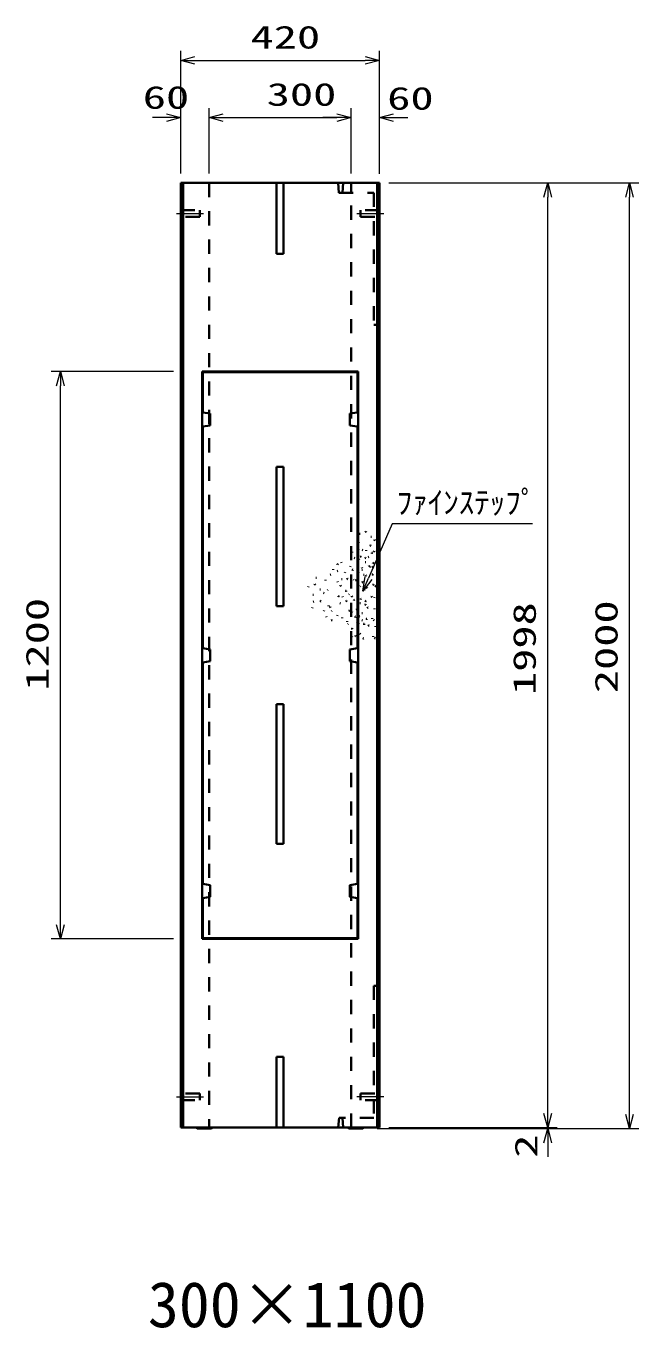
# Model space of a CAD drawing. Units: millimetres on the paper. Extents: x 20 to 1011, y 20 to 614.
# Drawn here: x 174.2 to 238.9, y 313.9 to 451.6 of the extents above; entities that cross this region are included whole.
import ezdxf
from ezdxf.enums import TextEntityAlignment as Align

# ---------------------------------------------------------------- set-up
doc = ezdxf.new("R2010")
doc.units = ezdxf.units.MM
doc.linetypes.add('CHAIN', pattern=[18.5, 12, -1.5, 3.5, -1.5])
doc.linetypes.add('USER1', pattern=[3, 1.5, -1.5])
for name, color, linetype, lineweight in [('D-BMK（構造物基準線）', 2, 'CHAIN', 18), ('D-STR-DIM（寸法）', 7, 'Continuous', 13), ('D-STR-HTXT（旗上げ）', 7, 'Continuous', 13), ('D-STR（構造物）', 1, 'Continuous', 35), ('D-TTL-LINE（区切線）', 7, 'Continuous', 35)]:
    doc.layers.add(name, color=color, linetype=linetype, lineweight=lineweight)
doc.styles.add('ＭＳ ゴシック', font='')
doc.styles.get('ＭＳ ゴシック').set_extended_font_data('MS Gothic')

# ---------------------------------------------------------------- blocks, each defined once
blk = doc.blocks.new('_Open30@@SfigorgFlag@@4')
at = {"color": 7, "linetype": 'Continuous', "lineweight": 13}
for p, q in [((-1, 0.2679), (0, 0)), ((0, 0), (-1, -0.2679)), ((0, 0), (-1, 0))]:
    blk.add_line(p, q, dxfattribs=at)

msp = doc.modelspace()

# ---------------------------------------------------------------- linework, layer by layer
at = {"layer": 'D-BMK（構造物基準線）'}
for p, q in [((190.043, 431.738), (192.892, 431.738)), ((209.118, 431.738), (211.967, 431.738)), ((190.043, 338.338), (192.892, 338.338)), ((211.967, 338.338), (209.118, 338.338))]:
    msp.add_line(p, q, dxfattribs=at)
at = {"layer": 'D-STR-DIM（寸法）'}
for p, q in [((190.505, 442.885), (190.505, 448.935)), ((211.505, 442.915), (211.505, 448.935)), ((192.005, 447.935), (210.005, 447.935)), ((190.505, 435.988), (190.505, 442.885)), ((193.505, 435.988), (193.505, 442.885)), ((193.505, 436.04), (193.505, 442.885)), ((208.505, 435.988), (208.505, 442.885)), ((208.505, 435.988), (208.505, 442.885)), ((211.505, 435.958), (211.505, 442.885)), ((189.005, 441.885), (187.505, 441.885)), ((195.005, 441.885), (207.005, 441.885)), ((195.005, 441.885), (196.505, 441.885)), ((207.005, 441.885), (205.505, 441.885)), ((213.005, 441.885), (214.505, 441.885)), ((212.505, 434.988), (230.294, 434.988)), ((228.857, 434.988), (238.934, 434.988)), ((229.294, 336.588), (229.294, 433.488)), ((237.934, 336.488), (237.934, 433.488)), ((189.755, 415.038), (176.791, 415.038)), ((177.791, 356.538), (177.791, 413.538)), ((189.755, 355.038), (176.791, 355.038)), ((229.294, 336.588), (229.294, 338.088)), ((211.255, 334.988), (230.294, 334.988)), ((212.505, 335.088), (230.294, 335.088)), ((212.505, 335.088), (230.294, 335.088)), ((227.857, 334.988), (238.934, 334.988)), ((229.294, 333.488), (229.294, 331.988))]:
    msp.add_line(p, q, dxfattribs=at)
at = {"layer": 'D-STR-HTXT（旗上げ）'}
for p, q in [((212.848, 398.947), (210.349, 393.196)), ((227.678, 398.947), (212.848, 398.947))]:
    msp.add_line(p, q, dxfattribs=at)
at = {"layer": 'D-STR（構造物）'}
for p, q in [((211.505, 434.988), (190.505, 434.988)), ((190.505, 434.988), (190.505, 335.088)), ((190.755, 335.088), (190.755, 434.988)), ((200.63, 434.988), (200.63, 427.488)), ((201.38, 427.488), (201.38, 434.988)), ((211.255, 434.988), (211.255, 335.088)), ((211.505, 335.088), (211.505, 434.988)), ((200.63, 427.488), (201.38, 427.488)), ((209.255, 415.038), (192.755, 415.038)), ((192.755, 415.038), (192.755, 355.038)), ((192.83, 410.713), (192.83, 414.963)), ((192.83, 414.963), (209.18, 414.963)), ((209.18, 414.963), (209.18, 410.713)), ((209.255, 415.038), (209.255, 355.038)), ((193.63, 410.588), (192.83, 410.713)), ((193.63, 409.338), (193.63, 410.588)), ((209.18, 410.713), (208.38, 410.588)), ((208.38, 410.588), (208.38, 409.338)), ((192.83, 409.213), (193.63, 409.338)), ((192.83, 385.788), (192.83, 409.213)), ((208.38, 409.338), (209.18, 409.213)), ((209.18, 409.213), (209.18, 385.788)), ((200.63, 404.963), (200.63, 390.213)), ((201.38, 404.963), (200.63, 404.963)), ((201.38, 404.963), (201.38, 390.213)), ((209.387, 397.891), (209.46, 397.871)), ((210.013, 398.066), (210.07, 398.114)), ((210.07, 398.114), (210.119, 398.057)), ((209.273, 397.036), (209.326, 396.983)), ((209.326, 396.983), (209.379, 397.036)), ((210.572, 396.628), (210.5, 396.608)), ((210.553, 396.7), (210.572, 396.628)), ((210.588, 397.56), (210.663, 397.56)), ((210.936, 397.175), (210.989, 397.228)), ((210.989, 397.228), (211.042, 397.175)), ((208.619, 395.9), (208.613, 395.975)), ((208.907, 395.302), (208.837, 395.328)), ((209.366, 396.314), (209.302, 396.276)), ((209.32, 395.186), (209.352, 395.118)), ((209.537, 395.491), (209.475, 395.448)), ((209.537, 395.491), (209.58, 395.429)), ((209.753, 396.164), (209.679, 396.177)), ((209.97, 395.314), (210.032, 395.357)), ((210.032, 395.357), (210.075, 395.296)), ((210.092, 396.093), (210.118, 396.163)), ((210.301, 395.417), (210.369, 395.449)), ((210.689, 395.79), (210.702, 395.864)), ((210.702, 395.864), (210.776, 395.851)), ((210.884, 395.99), (210.945, 396.033)), ((210.945, 396.033), (210.988, 395.972)), ((206.601, 394.063), (206.621, 394.135)), ((207.074, 394.645), (207.021, 394.698)), ((207.049, 393.938), (207.114, 393.976)), ((207.074, 394.645), (207.127, 394.698)), ((207.49, 394.822), (207.452, 394.887)), ((207.866, 393.825), (207.84, 393.755)), ((208.455, 394.443), (208.398, 394.395)), ((208.64, 394.107), (208.702, 394.064)), ((208.702, 394.064), (208.659, 394.003)), ((209.647, 394.077), (209.722, 394.077)), ((209.666, 394.248), (209.653, 394.322)), ((210.079, 394.887), (210.004, 394.893)), ((210.423, 394.471), (210.375, 394.528)), ((210.534, 394.413), (210.472, 394.37)), ((210.577, 394.351), (210.534, 394.413)), ((210.825, 394.361), (210.752, 394.374)), ((210.812, 394.287), (210.825, 394.361)), ((210.816, 394.739), (210.854, 394.804)), ((210.854, 394.804), (210.919, 394.766)), ((204.692, 392.542), (204.634, 392.494)), ((204.74, 392.485), (204.692, 392.542)), ((204.849, 393.231), (204.774, 393.238)), ((205.814, 392.941), (205.82, 393.016)), ((206.292, 393.556), (206.367, 393.562)), ((207.068, 392.848), (207.099, 392.78)), ((207.343, 392.351), (207.4, 392.399)), ((207.4, 392.399), (207.448, 392.342)), ((207.557, 393.089), (207.482, 393.095)), ((208.117, 393.111), (208.049, 393.079)), ((208.117, 393.111), (208.085, 393.179)), ((208.804, 393.005), (208.756, 393.063)), ((209.056, 392.966), (208.992, 392.929)), ((209.019, 393.031), (209.056, 392.966)), ((209.283, 393.706), (209.357, 393.7)), ((209.497, 392.359), (209.459, 392.294)), ((209.661, 392.74), (209.733, 392.759)), ((209.733, 392.759), (209.714, 392.832)), ((209.891, 393.556), (209.819, 393.536)), ((210.054, 393.519), (210.115, 393.476)), ((210.115, 393.476), (210.072, 393.414)), ((210.735, 393.563), (210.809, 393.576)), ((210.865, 392.508), (210.791, 392.495)), ((210.809, 393.576), (210.822, 393.502)), ((210.878, 392.434), (210.865, 392.508)), ((211.107, 392.337), (211.045, 392.38)), ((204.009, 392.319), (203.989, 392.246)), ((204.461, 391.442), (204.536, 391.442)), ((205.285, 391.988), (205.21, 391.988)), ((205.663, 391.603), (205.61, 391.656)), ((206.032, 391.904), (206.064, 391.972)), ((207.169, 391.3), (207.169, 391.225)), ((207.244, 391.3), (207.169, 391.3)), ((207.637, 391.173), (207.618, 391.245)), ((207.918, 391.845), (207.993, 391.845)), ((207.993, 391.845), (207.993, 391.77)), ((208.319, 391.513), (208.266, 391.46)), ((208.598, 391.278), (208.54, 391.23)), ((208.598, 391.278), (208.646, 391.221)), ((209.487, 390.95), (209.545, 390.998)), ((209.545, 390.998), (209.497, 391.055)), ((209.92, 392.003), (209.907, 391.929)), ((210.174, 392.193), (210.113, 392.15)), ((210.174, 392.193), (210.217, 392.131)), ((210.615, 391.205), (210.676, 391.248)), ((210.676, 391.248), (210.719, 391.187)), ((210.968, 391.196), (210.955, 391.122)), ((211.064, 392.276), (211.107, 392.337)), ((200.63, 390.213), (201.38, 390.213)), ((204.426, 390.087), (204.406, 390.014)), ((204.565, 390.725), (204.508, 390.677)), ((205.23, 390.736), (205.294, 390.774)), ((205.294, 390.774), (205.257, 390.839)), ((205.67, 389.777), (205.645, 389.706)), ((206.124, 390.241), (206.105, 390.314)), ((206.309, 390.153), (206.244, 390.116)), ((206.309, 390.153), (206.346, 390.089)), ((206.432, 389.685), (206.486, 389.738)), ((207.306, 390.529), (207.376, 390.504)), ((208.02, 390.78), (207.952, 390.749)), ((208.052, 390.712), (208.02, 390.78)), ((208.351, 389.763), (208.283, 389.731)), ((208.382, 389.695), (208.351, 389.763)), ((208.629, 389.661), (208.603, 389.59)), ((208.783, 390.942), (208.844, 390.899)), ((208.844, 390.899), (208.801, 390.838)), ((209.123, 389.864), (209.051, 389.844)), ((209.178, 390.312), (209.103, 390.312)), ((209.104, 389.936), (209.123, 389.864)), ((209.5, 390.535), (209.425, 390.542)), ((210.034, 390.391), (209.961, 390.372)), ((210.054, 390.765), (209.982, 390.784)), ((210.053, 390.319), (210.034, 390.391)), ((210.035, 390.692), (210.054, 390.765)), ((210.22, 390.033), (210.277, 390.082)), ((210.277, 390.082), (210.229, 390.139)), ((210.973, 389.999), (210.967, 389.924)), ((205.89, 389.13), (205.921, 389.062)), ((206.413, 388.706), (206.47, 388.754)), ((206.47, 388.754), (206.518, 388.697)), ((207.049, 389.193), (207.068, 389.265)), ((207.569, 389.031), (207.575, 388.956)), ((208.094, 388.659), (208.094, 388.584)), ((208.21, 388.366), (208.157, 388.313)), ((208.971, 389.111), (208.898, 389.13)), ((208.951, 389.039), (208.971, 389.111)), ((209.194, 388.428), (209.137, 388.38)), ((209.194, 388.428), (209.146, 388.485)), ((209.284, 388.353), (209.284, 388.428)), ((209.391, 389.163), (209.338, 389.216)), ((209.338, 389.11), (209.391, 389.163)), ((209.708, 388.71), (209.64, 388.741)), ((209.648, 389.489), (209.723, 389.489)), ((209.815, 388.352), (209.89, 388.346)), ((209.89, 388.346), (209.883, 388.271)), ((210.16, 388.881), (210.088, 388.9)), ((210.16, 388.881), (210.141, 388.808)), ((210.335, 388.255), (210.384, 388.198)), ((210.744, 388.878), (210.751, 388.953)), ((210.941, 388.726), (210.892, 388.783)), ((208.64, 387.835), (208.565, 387.835)), ((208.624, 387.056), (208.593, 386.988)), ((208.64, 387.91), (208.64, 387.835)), ((208.989, 387.073), (208.936, 387.126)), ((208.936, 387.02), (208.989, 387.073)), ((209.445, 387.332), (209.498, 387.279)), ((209.746, 386.857), (209.814, 386.825)), ((210.384, 388.198), (210.326, 388.149)), ((210.851, 386.994), (210.857, 387.069)), ((211.047, 386.842), (210.999, 386.899)), ((211.073, 388.04), (211.08, 388.115)), ((193.63, 385.663), (192.83, 385.788)), ((193.63, 384.413), (193.63, 385.663)), ((209.18, 385.788), (208.38, 385.663)), ((208.38, 385.663), (208.38, 384.413)), ((209.814, 386.825), (209.782, 386.758)), ((210.989, 386.793), (211.047, 386.842)), ((192.83, 384.288), (193.63, 384.413)), ((192.83, 360.863), (192.83, 384.288)), ((208.38, 384.413), (209.18, 384.288)), ((209.18, 384.288), (209.18, 360.863)), ((201.38, 379.863), (200.63, 379.863)), ((200.63, 379.863), (200.63, 365.113)), ((201.38, 379.863), (201.38, 365.113)), ((200.63, 365.113), (201.38, 365.113)), ((193.63, 360.738), (192.83, 360.863)), ((193.63, 359.488), (193.63, 360.738)), ((209.18, 360.863), (208.38, 360.738)), ((208.38, 360.738), (208.38, 359.488)), ((192.83, 359.363), (193.63, 359.488)), ((192.83, 355.113), (192.83, 359.363)), ((208.38, 359.488), (209.18, 359.363)), ((209.18, 359.363), (209.18, 355.113)), ((192.755, 355.038), (209.255, 355.038)), ((209.18, 355.113), (192.83, 355.113)), ((200.63, 342.588), (200.63, 335.088)), ((200.63, 342.588), (201.38, 342.588)), ((201.38, 342.588), (201.38, 335.088)), ((190.505, 335.088), (211.505, 335.088)), ((192.255, 334.988), (192.155, 335.088)), ((193.755, 334.988), (192.255, 334.988)), ((193.755, 334.988), (193.855, 335.088)), ((208.255, 334.988), (208.155, 335.088)), ((209.755, 334.988), (208.255, 334.988)), ((209.755, 334.988), (209.855, 335.088))]:
    msp.add_line(p, q, dxfattribs=at)
at = {"layer": 'D-STR（構造物）', "linetype": 'USER1'}
for p, q in [((193.505, 434.988), (193.505, 335.088)), ((207.146, 434.988), (207.227, 433.938)), ((207.227, 433.938), (210.923, 433.938)), ((207.667, 434.988), (207.593, 433.938)), ((208.505, 335.088), (208.505, 434.988)), ((210.923, 433.938), (210.923, 419.988)), ((190.505, 432.088), (192.505, 432.088)), ((192.505, 431.388), (190.505, 431.388)), ((192.505, 432.088), (192.505, 431.388)), ((211.505, 432.088), (209.505, 432.088)), ((209.505, 432.088), (209.505, 431.388)), ((209.505, 431.388), (211.505, 431.388)), ((210.923, 419.988), (211.498, 419.988)), ((210.93, 350.088), (210.93, 336.138)), ((210.93, 350.088), (211.505, 350.088)), ((192.505, 338.688), (190.505, 338.688)), ((192.505, 337.988), (192.505, 338.688)), ((209.505, 338.688), (211.505, 338.688)), ((209.505, 337.988), (209.505, 338.688)), ((190.505, 337.988), (192.505, 337.988)), ((211.505, 337.988), (209.505, 337.988)), ((207.234, 336.138), (207.153, 335.088)), ((210.93, 336.138), (207.234, 336.138)), ((207.674, 335.088), (207.6, 336.138))]:
    msp.add_line(p, q, dxfattribs=at)

# ---------------------------------------------------------------- block references
at = {"layer": 'D-STR-DIM（寸法）', "xscale": 1.5, "yscale": 1.5}
for p, rotation in [((190.505, 447.935), 180), ((193.505, 441.885), 180), ((193.505, 441.885), 180), ((211.505, 441.885), 180), ((229.294, 434.988), 90), ((237.934, 434.988), 90), ((177.791, 415.038), 90), ((177.791, 355.038), 270), ((229.294, 335.088), 270), ((229.294, 335.088), 270), ((237.934, 334.988), 270), ((229.294, 334.988), 90)]:
    msp.add_blockref('_Open30@@SfigorgFlag@@4', p, dxfattribs=dict(at, rotation=rotation))
for p in [(211.505, 447.935), (190.505, 441.885), (208.505, 441.885), (208.505, 441.885)]:
    msp.add_blockref('_Open30@@SfigorgFlag@@4', p, dxfattribs=at)
at = {"layer": 'D-STR-HTXT（旗上げ）', "xscale": 1.5, "yscale": 1.5, "rotation": 246.50838}
msp.add_blockref('_Open30@@SfigorgFlag@@4', (209.751, 391.821), dxfattribs=at)

# ---------------------------------------------------------------- texts
at = {"layer": 'D-STR-DIM（寸法）', "style": 'ＭＳ ゴシック', "width": 1.5}
for s, p in [('420', (197.88, 448.472)), ('60', (186.491, 442.103)), ('300', (199.589, 442.422)), ('60', (212.325, 442.009))]:
    msp.add_text(s, height=2.405, dxfattribs=at).set_placement(p, align=Align.BOTTOM_LEFT)
for s, p in [('1200', (177.254, 381.288)), ('1998', (228.756, 380.83)), ('2000', (237.396, 381.03)), ('2', (228.932, 331.9))]:
    msp.add_text(s, height=2.405, rotation=90, dxfattribs=at).set_placement(p, align=Align.BOTTOM_LEFT)
at = {"layer": 'D-STR-HTXT（旗上げ）', "style": 'ＭＳ ゴシック'}
msp.add_text('ﾌｧｲﾝｽﾃｯﾌﾟ', height=2.405, dxfattribs=at).set_placement((213.328, 399.272), align=Align.BOTTOM_LEFT)
at = {"layer": 'D-TTL-LINE（区切線）', "style": 'ＭＳ ゴシック'}
msp.add_text('300×1100', height=4.811, dxfattribs=at).set_placement((187.029, 312.541), align=Align.BOTTOM_LEFT)

doc.saveas('drawing.dxf')
